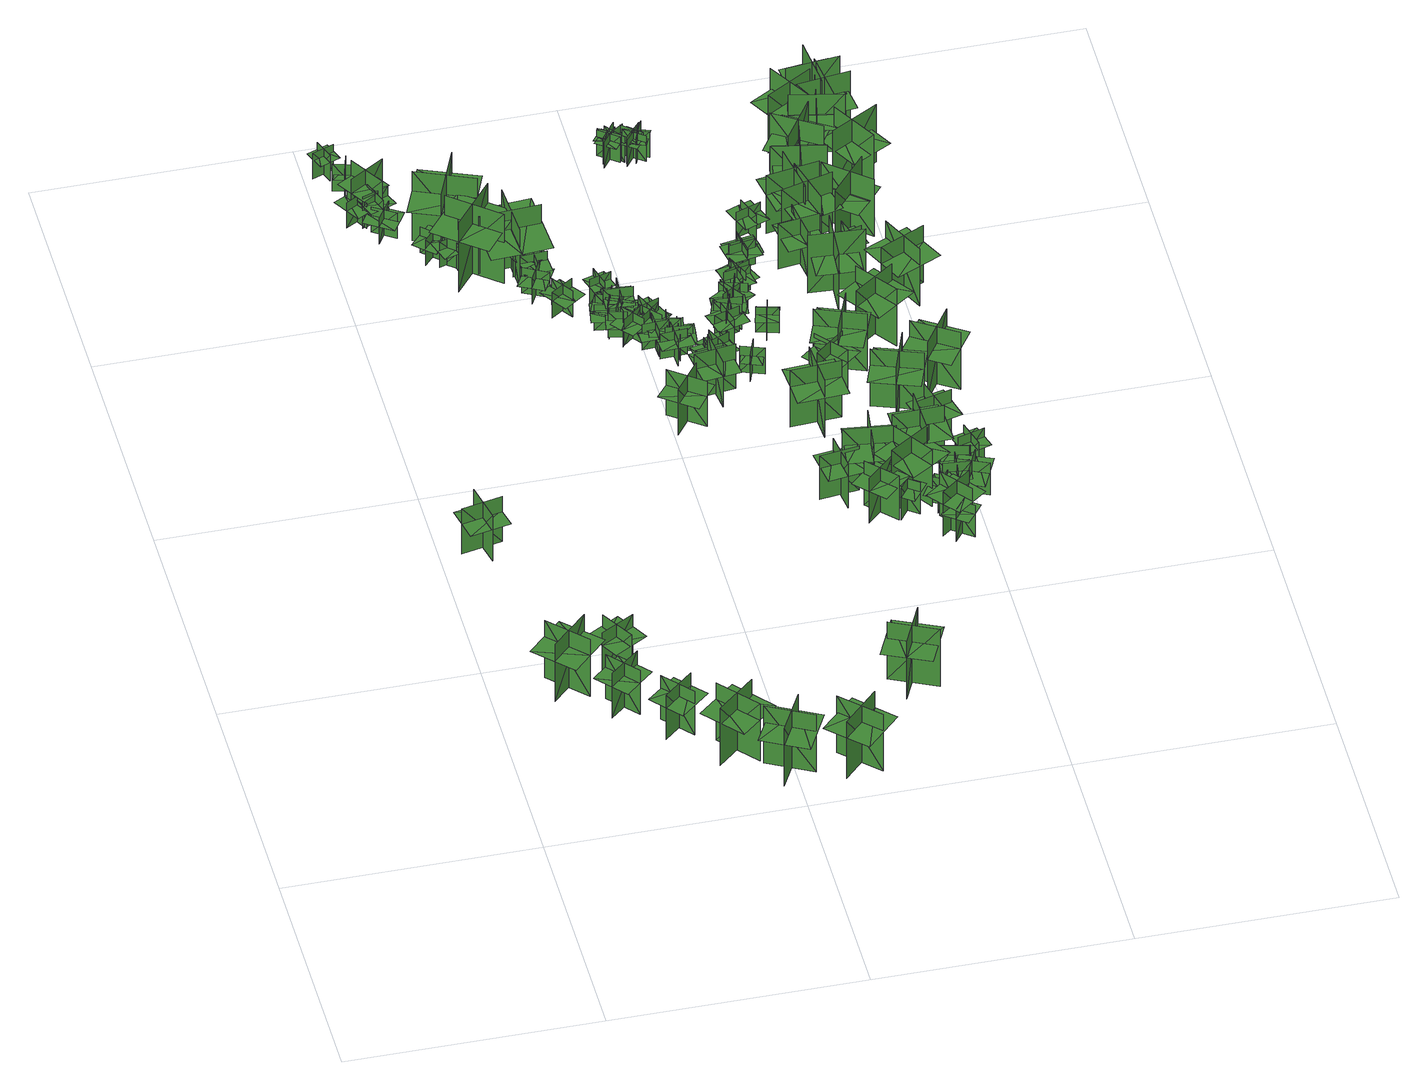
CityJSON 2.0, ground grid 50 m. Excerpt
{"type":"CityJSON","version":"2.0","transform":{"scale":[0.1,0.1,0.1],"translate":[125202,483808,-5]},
"CityObjects":{
"tree1":{"type":"SolitaryVegetationObject","geometry":[{"type":"MultiSurface","lod":"1","boundaries":[[[0,1,2]],[[0,2,3]],[[4,5,6]],[[4,6,7]],[[8,9,10]],[[8,10,11]],[[8,11,12]],[[8,12,13]]]}]},
"tree2":{"type":"SolitaryVegetationObject","geometry":[{"type":"MultiSurface","lod":"1","boundaries":[[[14,15,16]],[[14,16,17]],[[18,19,20]],[[18,20,21]],[[22,23,24]],[[22,24,25]],[[22,23,26]],[[22,26,27]]]}]},
"tree3":{"type":"SolitaryVegetationObject","geometry":[{"type":"MultiSurface","lod":"1","boundaries":[[[28,29,30]],[[28,30,31]],[[32,33,34]],[[32,34,35]],[[36,37,38]],[[36,38,39]],[[36,39,40]],[[36,40,41]]]}]},
"tree4":{"type":"SolitaryVegetationObject","geometry":[{"type":"MultiSurface","lod":"1","boundaries":[[[42,43,44]],[[42,44,45]],[[46,47,48]],[[46,48,49]],[[50,51,52]],[[50,52,53]],[[50,53,54]],[[50,54,55]]]}]},
"tree5":{"type":"SolitaryVegetationObject","geometry":[{"type":"MultiSurface","lod":"1","boundaries":[[[56,57,58]],[[56,58,59]],[[60,61,62]],[[60,62,63]],[[64,65,66]],[[64,66,67]],[[64,67,68]],[[64,68,69]]]}]},
"tree6":{"type":"SolitaryVegetationObject","geometry":[{"type":"MultiSurface","lod":"1","boundaries":[[[70,71,72]],[[70,72,73]],[[74,75,76]],[[74,76,77]],[[78,79,80]],[[78,80,81]],[[78,81,82]],[[78,82,83]]]}]},
"tree7":{"type":"SolitaryVegetationObject","geometry":[{"type":"MultiSurface","lod":"1","boundaries":[[[84,85,86]],[[84,86,87]],[[88,89,90]],[[88,90,91]],[[92,93,94]],[[92,94,95]],[[92,95,96]],[[92,96,97]]]}]},
"tree8":{"type":"SolitaryVegetationObject","geometry":[{"type":"MultiSurface","lod":"1","boundaries":[[[98,99,100]],[[98,100,101]],[[102,103,104]],[[102,104,105]],[[106,107,108]],[[106,108,109]],[[106,109,110]],[[106,110,111]]]}]},
"tree9":{"type":"SolitaryVegetationObject","geometry":[{"type":"MultiSurface","lod":"1","boundaries":[[[112,113,114]],[[112,114,115]],[[116,117,118]],[[116,118,119]],[[120,121,122]],[[120,122,123]],[[120,123,124]],[[120,124,125]]]}]},
"tree10":{"type":"SolitaryVegetationObject","geometry":[{"type":"MultiSurface","lod":"1","boundaries":[[[126,127,128]],[[126,128,129]],[[130,131,132]],[[130,132,133]],[[134,135,136]],[[134,136,137]],[[134,137,138]],[[134,138,139]]]}]},
"tree11":{"type":"SolitaryVegetationObject","geometry":[{"type":"MultiSurface","lod":"1","boundaries":[[[140,141,142]],[[140,142,143]],[[144,145,146]],[[144,146,147]],[[148,149,150]],[[148,150,151]],[[148,151,152]],[[148,152,153]]]}]},
"tree12":{"type":"SolitaryVegetationObject","geometry":[{"type":"MultiSurface","lod":"1","boundaries":[[[154,155,156]],[[154,156,157]],[[158,159,160]],[[158,160,161]],[[162,163,164]],[[162,164,165]],[[162,165,166]],[[162,166,167]]]}]},
"tree13":{"type":"SolitaryVegetationObject","geometry":[{"type":"MultiSurface","lod":"1","boundaries":[[[168,169,170]],[[168,170,171]],[[172,173,174]],[[172,174,175]],[[176,177,178]],[[176,178,179]],[[176,179,180]],[[176,180,181]]]}]},
"tree14":{"type":"SolitaryVegetationObject","geometry":[{"type":"MultiSurface","lod":"1","boundaries":[[[182,183,184]],[[182,184,185]],[[186,187,188]],[[186,188,189]],[[190,191,192]],[[190,192,193]],[[190,193,194]],[[190,194,195]]]}]},
"tree15":{"type":"SolitaryVegetationObject","geometry":[{"type":"MultiSurface","lod":"1","boundaries":[[[196,197,198]],[[196,198,199]],[[200,201,202]],[[200,202,203]],[[204,205,206]],[[204,206,207]],[[204,207,208]],[[204,208,209]]]}]},
"tree16":{"type":"SolitaryVegetationObject","geometry":[{"type":"MultiSurface","lod":"1","boundaries":[[[210,211,212]],[[210,212,213]],[[214,215,216]],[[214,216,217]],[[218,219,220]],[[218,220,221]],[[218,221,222]],[[218,222,223]]]}]},
"tree17":{"type":"SolitaryVegetationObject","geometry":[{"type":"MultiSurface","lod":"1","boundaries":[[[224,225,226]],[[224,226,227]],[[228,229,230]],[[228,230,231]],[[232,233,234]],[[232,234,235]],[[232,235,236]],[[232,236,237]]]}]},
"tree18":{"type":"SolitaryVegetationObject","geometry":[{"type":"MultiSurface","lod":"1","boundaries":[[[238,239,240]],[[238,240,241]],[[242,243,244]],[[242,244,245]],[[246,247,248]],[[246,248,249]],[[246,249,250]],[[246,250,251]]]}]},
"tree19":{"type":"SolitaryVegetationObject","geometry":[{"type":"MultiSurface","lod":"1","boundaries":[[[252,253,254]],[[252,254,255]],[[256,257,258]],[[256,258,259]],[[260,261,262]],[[260,262,263]],[[260,263,264]],[[260,264,265]]]}]},
"tree20":{"type":"SolitaryVegetationObject","geometry":[{"type":"MultiSurface","lod":"1","boundaries":[[[266,267,268]],[[266,268,269]],[[270,271,272]],[[270,272,273]],[[274,275,276]],[[274,276,277]],[[274,277,278]],[[274,278,279]]]}]},
"tree21":{"type":"SolitaryVegetationObject","geometry":[{"type":"MultiSurface","lod":"1","boundaries":[[[280,281,282]],[[280,282,283]],[[284,285,286]],[[284,286,287]],[[288,289,290]],[[288,290,291]],[[288,291,292]],[[288,292,293]]]}]},
"tree22":{"type":"SolitaryVegetationObject","geometry":[{"type":"MultiSurface","lod":"1","boundaries":[[[294,295,296]],[[294,296,297]],[[298,299,300]],[[298,300,301]],[[302,303,304]],[[302,304,305]],[[302,305,306]],[[302,306,307]]]}]},
"tree23":{"type":"SolitaryVegetationObject","geometry":[{"type":"MultiSurface","lod":"1","boundaries":[[[308,309,310]],[[308,310,311]],[[312,313,314]],[[312,314,315]],[[316,317,318]],[[316,318,319]],[[316,319,320]],[[316,320,321]]]}]},
"tree24":{"type":"SolitaryVegetationObject","geometry":[{"type":"MultiSurface","lod":"1","boundaries":[[[322,323,324]],[[322,324,325]],[[326,327,328]],[[326,328,329]],[[330,331,332]],[[330,332,333]],[[330,333,334]],[[330,334,335]]]}]},
"tree25":{"type":"SolitaryVegetationObject","geometry":[{"type":"MultiSurface","lod":"1","boundaries":[[[336,337,338]],[[336,338,339]],[[340,341,342]],[[340,342,343]],[[344,345,346]],[[344,346,347]],[[344,345,348]],[[344,348,349]]]}]},
"tree26":{"type":"SolitaryVegetationObject","geometry":[{"type":"MultiSurface","lod":"1","boundaries":[[[350,351,352]],[[350,352,353]],[[354,355,356]],[[354,356,357]],[[358,359,360]],[[358,360,361]],[[358,361,362]],[[358,362,363]]]}]},
"tree27":{"type":"SolitaryVegetationObject","geometry":[{"type":"MultiSurface","lod":"1","boundaries":[[[364,365,366]],[[364,366,367]],[[368,369,370]],[[368,370,371]],[[372,373,374]],[[372,374,375]],[[372,375,376]],[[372,376,377]]]}]},
"tree28":{"type":"SolitaryVegetationObject","geometry":[{"type":"MultiSurface","lod":"1","boundaries":[[[378,379,380]],[[378,380,381]],[[382,383,384]],[[382,384,385]],[[386,387,388]],[[386,388,389]],[[386,389,390]],[[386,390,391]]]}]},
"tree29":{"type":"SolitaryVegetationObject","geometry":[{"type":"MultiSurface","lod":"1","boundaries":[[[392,393,394]],[[392,394,395]],[[396,397,398]],[[396,398,399]],[[400,401,402]],[[400,402,403]],[[400,403,404]],[[400,404,405]]]}]},
"tree30":{"type":"SolitaryVegetationObject","geometry":[{"type":"MultiSurface","lod":"1","boundaries":[[[406,407,408]],[[406,408,409]],[[410,411,412]],[[410,412,413]],[[414,415,416]],[[414,416,417]],[[414,417,418]],[[414,418,419]]]}]},
"tree31":{"type":"SolitaryVegetationObject","geometry":[{"type":"MultiSurface","lod":"1","boundaries":[[[420,421,422]],[[420,422,423]],[[424,425,426]],[[424,426,427]],[[428,429,430]],[[428,430,431]],[[428,431,432]],[[428,432,433]]]}]},
"tree32":{"type":"SolitaryVegetationObject","geometry":[{"type":"MultiSurface","lod":"1","boundaries":[[[434,435,436]],[[434,436,437]],[[438,439,440]],[[438,440,441]],[[442,443,444]],[[442,444,445]],[[442,445,446]],[[442,446,447]]]}]},
"tree33":{"type":"SolitaryVegetationObject","geometry":[{"type":"MultiSurface","lod":"1","boundaries":[[[448,449,450]],[[448,450,451]],[[452,453,454]],[[452,454,455]],[[456,457,458]],[[456,458,459]],[[456,459,460]],[[456,460,461]]]}]},
"tree34":{"type":"SolitaryVegetationObject","geometry":[{"type":"MultiSurface","lod":"1","boundaries":[[[462,463,464]],[[462,464,465]],[[466,467,468]],[[466,468,469]],[[470,471,472]],[[470,472,473]],[[470,473,474]],[[470,474,475]]]}]},
"tree35":{"type":"SolitaryVegetationObject","geometry":[{"type":"MultiSurface","lod":"1","boundaries":[[[476,477,478]],[[476,478,479]],[[480,481,482]],[[480,482,483]],[[484,485,486]],[[484,486,487]],[[484,487,488]],[[484,488,489]]]}]},
"tree36":{"type":"SolitaryVegetationObject","geometry":[{"type":"MultiSurface","lod":"1","boundaries":[[[490,491,492]],[[490,492,493]],[[494,495,496]],[[494,496,497]],[[498,499,500]],[[498,500,501]],[[498,501,502]],[[498,502,503]]]}]},
"tree37":{"type":"SolitaryVegetationObject","geometry":[{"type":"MultiSurface","lod":"1","boundaries":[[[504,505,506]],[[504,506,507]],[[508,509,510]],[[508,510,511]],[[512,513,514]],[[512,514,515]],[[512,515,516]],[[512,516,517]]]}]},
"tree38":{"type":"SolitaryVegetationObject","geometry":[{"type":"MultiSurface","lod":"1","boundaries":[[[518,519,520]],[[518,520,521]],[[522,523,524]],[[522,524,525]],[[526,527,528]],[[526,528,529]],[[526,527,530]],[[526,530,531]]]}]},
"tree39":{"type":"SolitaryVegetationObject","geometry":[{"type":"MultiSurface","lod":"1","boundaries":[[[532,533,534]],[[532,534,535]],[[536,537,538]],[[536,538,539]],[[540,541,542]],[[540,542,543]],[[540,543,544]],[[540,544,545]]]}]},
"tree40":{"type":"SolitaryVegetationObject","geometry":[{"type":"MultiSurface","lod":"1","boundaries":[[[546,547,548]],[[546,548,549]],[[550,551,552]],[[550,552,553]],[[554,555,556]],[[554,556,557]],[[554,557,558]],[[554,558,559]]]}]},
"tree41":{"type":"SolitaryVegetationObject","geometry":[{"type":"MultiSurface","lod":"1","boundaries":[[[560,561,562]],[[560,562,563]],[[564,565,566]],[[564,566,567]],[[568,569,570]],[[568,570,571]],[[568,571,572]],[[568,572,573]]]}]},
"tree42":{"type":"SolitaryVegetationObject","geometry":[{"type":"MultiSurface","lod":"1","boundaries":[[[574,575,576]],[[574,576,577]],[[578,579,580]],[[578,580,581]],[[582,583,584]],[[582,584,585]],[[582,585,586]],[[582,586,587]]]}]},
"tree43":{"type":"SolitaryVegetationObject","geometry":[{"type":"MultiSurface","lod":"1","boundaries":[[[588,589,590]],[[588,590,591]],[[592,593,594]],[[592,594,595]],[[596,597,598]],[[596,598,599]],[[596,597,600]],[[596,600,601]]]}]},
"tree44":{"type":"SolitaryVegetationObject","geometry":[{"type":"MultiSurface","lod":"1","boundaries":[[[602,603,604]],[[602,604,605]],[[606,607,608]],[[606,608,609]],[[610,611,612]],[[610,612,613]],[[610,613,614]],[[610,614,615]]]}]},
"tree45":{"type":"SolitaryVegetationObject","geometry":[{"type":"MultiSurface","lod":"1","boundaries":[[[616,617,618]],[[616,618,619]],[[620,621,622]],[[620,622,623]],[[624,625,626]],[[624,626,627]],[[624,627,628]],[[624,628,629]]]}]},
"tree46":{"type":"SolitaryVegetationObject","geometry":[{"type":"MultiSurface","lod":"1","boundaries":[[[630,631,632]],[[630,632,633]],[[634,635,636]],[[634,636,637]],[[638,639,640]],[[638,640,641]],[[638,641,642]],[[638,642,643]]]}]},
"tree47":{"type":"SolitaryVegetationObject","geometry":[{"type":"MultiSurface","lod":"1","boundaries":[[[644,645,646]],[[644,646,647]],[[648,649,650]],[[648,650,651]],[[652,653,654]],[[652,654,655]],[[652,655,656]],[[652,656,657]]]}]},
"tree48":{"type":"SolitaryVegetationObject","geometry":[{"type":"MultiSurface","lod":"1","boundaries":[[[658,659,660]],[[658,660,661]],[[662,663,664]],[[662,664,665]],[[666,667,668]],[[666,668,669]],[[666,669,670]],[[666,670,671]]]}]},
"tree49":{"type":"SolitaryVegetationObject","geometry":[{"type":"MultiSurface","lod":"1","boundaries":[[[672,673,674]],[[672,674,675]],[[676,677,678]],[[676,678,679]],[[680,681,682]],[[680,682,683]],[[680,683,684]],[[680,684,685]]]}]},
"tree50":{"type":"SolitaryVegetationObject","geometry":[{"type":"MultiSurface","lod":"1","boundaries":[[[686,687,688]],[[686,688,689]],[[690,691,692]],[[690,692,693]],[[694,695,696]],[[694,696,697]],[[694,697,698]],[[694,698,699]]]}]},
"tree51":{"type":"SolitaryVegetationObject","geometry":[{"type":"MultiSurface","lod":"1","boundaries":[[[700,701,702]],[[700,702,703]],[[704,705,706]],[[704,706,707]],[[708,709,710]],[[708,710,711]],[[708,711,712]],[[708,712,682]]]}]},
"tree52":{"type":"SolitaryVegetationObject","geometry":[{"type":"MultiSurface","lod":"1","boundaries":[[[713,714,715]],[[713,715,716]],[[717,718,719]],[[717,719,720]],[[721,722,723]],[[721,723,724]],[[721,724,725]],[[721,725,726]]]}]},
"tree53":{"type":"SolitaryVegetationObject","geometry":[{"type":"MultiSurface","lod":"1","boundaries":[[[727,728,729]],[[727,729,730]],[[731,732,733]],[[731,733,734]],[[735,736,737]],[[735,737,738]],[[735,739,740]],[[735,740,736]]]}]},
"tree54":{"type":"SolitaryVegetationObject","geometry":[{"type":"MultiSurface","lod":"1","boundaries":[[[741,742,743]],[[741,743,744]],[[745,746,747]],[[745,747,748]],[[749,750,751]],[[749,751,752]],[[749,753,754]],[[749,754,750]]]}]},
"tree55":{"type":"SolitaryVegetationObject","geometry":[{"type":"MultiSurface","lod":"1","boundaries":[[[755,756,757]],[[755,757,758]],[[759,760,761]],[[759,761,762]],[[763,764,765]],[[763,765,766]],[[763,766,767]],[[763,767,768]]]}]},
"tree56":{"type":"SolitaryVegetationObject","geometry":[{"type":"MultiSurface","lod":"1","boundaries":[[[769,770,771]],[[769,771,772]],[[773,774,775]],[[773,775,776]],[[777,778,779]],[[777,779,780]],[[777,780,781]],[[777,781,782]]]}]},
"tree57":{"type":"SolitaryVegetationObject","geometry":[{"type":"MultiSurface","lod":"1","boundaries":[[[783,784,785]],[[783,785,786]],[[787,788,789]],[[787,789,790]],[[791,792,793]],[[791,793,794]],[[791,795,796]],[[791,796,792]]]}]},
"tree58":{"type":"SolitaryVegetationObject","geometry":[{"type":"MultiSurface","lod":"1","boundaries":[[[797,798,799]],[[797,799,800]],[[801,802,803]],[[801,803,804]],[[805,806,807]],[[805,807,808]],[[805,808,809]],[[805,809,810]]]}]},
"tree59":{"type":"SolitaryVegetationObject","geometry":[{"type":"MultiSurface","lod":"1","boundaries":[[[811,812,813]],[[811,813,814]],[[815,816,817]],[[815,817,818]],[[819,820,821]],[[819,821,822]],[[819,822,823]],[[819,823,824]]]}]},
"tree60":{"type":"SolitaryVegetationObject","geometry":[{"type":"MultiSurface","lod":"1","boundaries":[[[825,826,827]],[[825,827,828]],[[829,830,831]],[[829,831,832]],[[833,834,835]],[[833,835,836]],[[833,836,837]],[[833,837,838]]]}]},
"tree61":{"type":"SolitaryVegetationObject","geometry":[{"type":"MultiSurface","lod":"1","boundaries":[[[839,840,841]],[[839,841,842]],[[843,844,845]],[[843,845,846]],[[847,848,849]],[[847,849,850]],[[847,850,851]],[[847,851,852]]]}]},
"tree62":{"type":"SolitaryVegetationObject","geometry":[{"type":"MultiSurface","lod":"1","boundaries":[[[853,854,855]],[[853,855,856]],[[857,858,859]],[[857,859,860]],[[861,862,863]],[[861,863,864]],[[861,864,865]],[[861,865,866]]]}]},
"tree63":{"type":"SolitaryVegetationObject","geometry":[{"type":"MultiSurface","lod":"1","boundaries":[[[867,868,869]],[[867,869,870]],[[871,872,873]],[[871,873,874]],[[875,876,877]],[[875,877,878]],[[875,878,879]],[[875,879,880]]]}]},
"tree64":{"type":"SolitaryVegetationObject","geometry":[{"type":"MultiSurface","lod":"1","boundaries":[[[881,882,883]],[[881,883,884]],[[885,886,887]],[[885,887,888]],[[889,890,891]],[[889,891,892]],[[889,893,894]],[[889,894,890]]]}]},
"tree65":{"type":"SolitaryVegetationObject","geometry":[{"type":"MultiSurface","lod":"1","boundaries":[[[895,896,897]],[[895,897,898]],[[899,900,901]],[[899,901,902]],[[903,904,905]],[[903,905,906]],[[903,907,908]],[[903,908,904]]]}]},
"tree66":{"type":"SolitaryVegetationObject","geometry":[{"type":"MultiSurface","lod":"1","boundaries":[[[909,910,911]],[[909,911,912]],[[913,914,915]],[[913,915,916]],[[917,918,919]],[[917,919,920]],[[917,921,922]],[[917,922,918]]]}]},
"tree67":{"type":"SolitaryVegetationObject","geometry":[{"type":"MultiSurface","lod":"1","boundaries":[[[923,924,925]],[[923,925,926]],[[927,928,929]],[[927,929,930]],[[931,932,933]],[[931,933,934]],[[931,934,935]],[[931,935,936]]]}]},
"tree68":{"type":"SolitaryVegetationObject","geometry":[{"type":"MultiSurface","lod":"1","boundaries":[[[937,938,939]],[[937,939,940]],[[941,942,943]],[[941,943,944]],[[945,946,947]],[[945,947,948]],[[945,948,949]],[[945,949,950]]]}]},
"tree69":{"type":"SolitaryVegetationObject","geometry":[{"type":"MultiSurface","lod":"1","boundaries":[[[951,952,953]],[[951,953,954]],[[955,956,957]],[[955,957,958]],[[959,960,961]],[[959,961,962]],[[959,962,963]],[[959,963,964]]]}]},
"tree70":{"type":"SolitaryVegetationObject","geometry":[{"type":"MultiSurface","lod":"1","boundaries":[[[965,966,967]],[[965,967,968]],[[969,970,971]],[[969,971,972]],[[973,974,975]],[[973,975,976]],[[973,976,977]],[[973,977,978]]]}]},
"tree71":{"type":"SolitaryVegetationObject","geometry":[{"type":"MultiSurface","lod":"1","boundaries":[[[979,980,981]],[[979,981,982]],[[983,984,985]],[[983,985,986]],[[987,988,989]],[[987,989,990]],[[987,990,991]],[[987,991,992]]]}]},
"tree72":{"type":"SolitaryVegetationObject","geometry":[{"type":"MultiSurface","lod":"1","boundaries":[[[993,994,995]],[[993,995,996]],[[997,998,999]],[[997,999,1000]],[[1001,1002,1003]],[[1001,1003,1004]],[[1001,1004,1005]],[[1001,1005,1006]]]}]},
"tree73":{"type":"SolitaryVegetationObject","geometry":[{"type":"MultiSurface","lod":"1","boundaries":[[[1007,1008,1009]],[[1007,1009,1010]],[[1011,1012,1013]],[[1011,1013,1014]],[[1015,1016,1017]],[[1015,1017,1018]],[[1015,1018,1019]],[[1015,1019,1020]]]}]},
"tree74":{"type":"SolitaryVegetationObject","geometry":[{"type":"MultiSurface","lod":"1","boundaries":[[[1021,1022,1023]],[[1021,1023,1024]],[[1025,1026,1027]],[[1025,1027,1028]],[[1029,1030,1031]],[[1029,1031,1032]],[[1029,1032,1033]],[[1029,1033,1034]]]}]},
"tree75":{"type":"SolitaryVegetationObject","geometry":[{"type":"MultiSurface","lod":"1","boundaries":[[[1035,1036,1037]],[[1035,1037,1038]],[[1039,1040,1041]],[[1039,1041,1042]],[[1043,1044,1045]],[[1043,1045,1046]],[[1043,1046,1047]],[[1043,1047,1048]]]}]},
"tree76":{"type":"SolitaryVegetationObject","geometry":[{"type":"MultiSurface","lod":"1","boundaries":[[[1049,1050,1051]],[[1049,1051,1052]],[[1053,1054,1055]],[[1053,1055,1056]],[[1057,1058,1059]],[[1057,1059,1060]],[[1057,1060,1061]],[[1057,1061,1062]]]}]},
"tree77":{"type":"SolitaryVegetationObject","geometry":[{"type":"MultiSurface","lod":"1","boundaries":[[[1063,1064,1065]],[[1063,1065,1066]],[[1067,1068,1069]],[[1067,1069,1070]],[[1071,1072,1073]],[[1071,1073,1074]],[[1071,1074,1075]],[[1071,1075,1076]]]}]},
"tree78":{"type":"SolitaryVegetationObject","geometry":[{"type":"MultiSurface","lod":"1","boundaries":[[[1077,1078,1079]],[[1077,1079,1080]],[[1081,1082,1083]],[[1081,1083,1084]],[[1085,1086,1087]],[[1085,1087,1088]],[[1085,1086,1089]],[[1085,1089,1090]]]}]},
"tree79":{"type":"SolitaryVegetationObject","geometry":[{"type":"MultiSurface","lod":"1","boundaries":[[[1091,1092,1093]],[[1091,1093,1094]],[[1095,1096,1097]],[[1095,1097,1098]],[[1099,1100,1101]],[[1099,1101,1102]],[[1099,1102,1103]],[[1099,1103,1104]]]}]},
"tree80":{"type":"SolitaryVegetationObject","geometry":[{"type":"MultiSurface","lod":"1","boundaries":[[[1105,1106,1107]],[[1105,1107,1108]],[[1109,1110,1111]],[[1109,1111,1112]],[[1113,1114,1115]],[[1113,1115,1116]],[[1113,1117,1118]],[[1113,1118,1114]]]}]},
"tree81":{"type":"SolitaryVegetationObject","geometry":[{"type":"MultiSurface","lod":"1","boundaries":[[[1119,1120,1121]],[[1119,1121,1122]],[[1123,1124,1125]],[[1123,1125,1126]],[[1127,1128,1129]],[[1127,1129,1130]],[[1127,1130,1131]],[[1127,1131,1132]]]}]},
"tree82":{"type":"SolitaryVegetationObject","geometry":[{"type":"MultiSurface","lod":"1","boundaries":[[[1133,1134,1135]],[[1133,1135,1136]],[[1137,1138,1139]],[[1137,1139,1140]],[[1141,1142,1143]],[[1141,1143,1144]],[[1141,1142,1145]],[[1141,1145,1146]]]}]},
"tree83":{"type":"SolitaryVegetationObject","geometry":[{"type":"MultiSurface","lod":"1","boundaries":[[[1147,1148,1149]],[[1147,1149,1150]],[[1151,1152,1153]],[[1151,1153,1154]],[[1155,1156,1157]],[[1155,1157,1158]],[[1155,1156,1159]],[[1155,1159,1160]]]}]},
"tree84":{"type":"SolitaryVegetationObject","geometry":[{"type":"MultiSurface","lod":"1","boundaries":[[[1161,1162,1163]],[[1161,1163,1164]],[[1165,1166,1167]],[[1165,1167,1168]],[[1169,1170,1171]],[[1169,1171,1172]],[[1169,1172,1173]],[[1169,1173,1174]]]}]},
"tree85":{"type":"SolitaryVegetationObject","geometry":[{"type":"MultiSurface","lod":"1","boundaries":[[[1175,1176,1177]],[[1175,1177,1178]],[[1179,1180,1181]],[[1179,1181,1182]],[[1183,1184,1185]],[[1183,1185,1186]],[[1183,1184,1187]],[[1183,1187,1188]]]}]},
"tree86":{"type":"SolitaryVegetationObject","geometry":[{"type":"MultiSurface","lod":"1","boundaries":[[[1189,1190,1191]],[[1189,1191,1192]],[[1193,1194,1195]],[[1193,1195,1196]],[[1197,1198,1199]],[[1197,1199,1200]],[[1197,1200,1201]],[[1197,1201,1202]]]}]},
"tree87":{"type":"SolitaryVegetationObject","geometry":[{"type":"MultiSurface","lod":"1","boundaries":[[[1203,1204,1205]],[[1203,1205,1206]],[[1207,1208,1209]],[[1207,1209,1210]],[[1211,1212,1213]],[[1211,1213,1214]],[[1211,1212,1215]],[[1211,1215,1216]]]}]},
"tree88":{"type":"SolitaryVegetationObject","geometry":[{"type":"MultiSurface","lod":"1","boundaries":[[[1217,1218,1219]],[[1217,1219,1220]],[[1221,1222,1223]],[[1221,1223,1224]],[[1225,1226,1227]],[[1225,1227,1228]],[[1225,1229,1230]],[[1225,1230,1226]]]}]},
"tree89":{"type":"SolitaryVegetationObject","geometry":[{"type":"MultiSurface","lod":"1","boundaries":[[[1231,1232,1233]],[[1231,1233,1234]],[[1235,1236,1237]],[[1235,1237,1238]],[[1239,1240,1241]],[[1239,1241,1242]],[[1239,1240,1243]],[[1239,1243,1244]]]}]},
"tree90":{"type":"SolitaryVegetationObject","geometry":[{"type":"MultiSurface","lod":"1","boundaries":[[[1245,1246,1247]],[[1245,1247,1248]],[[1249,1250,1251]],[[1249,1251,1252]],[[1253,1254,1255]],[[1253,1255,1256]],[[1253,1254,1257]],[[1253,1257,1258]]]}]},
"tree91":{"type":"SolitaryVegetationObject","geometry":[{"type":"MultiSurface","lod":"1","boundaries":[[[1259,1260,1261]],[[1259,1261,1262]],[[1263,1264,1265]],[[1263,1265,1266]],[[1267,1268,1269]],[[1267,1269,1270]],[[1267,1271,1272]],[[1267,1272,1268]]]}]},
"tree92":{"type":"SolitaryVegetationObject","geometry":[{"type":"MultiSurface","lod":"1","boundaries":[[[1273,1274,1275]],[[1273,1275,1276]],[[1277,1278,1279]],[[1277,1279,1280]],[[1281,1282,1283]],[[1281,1283,1284]],[[1281,1282,1285]],[[1281,1285,1286]]]}]},
"tree93":{"type":"SolitaryVegetationObject","geometry":[{"type":"MultiSurface","lod":"1","boundaries":[[[1287,1288,1289]],[[1287,1289,1290]],[[1291,1292,1293]],[[1291,1293,1294]],[[1295,1296,1297]],[[1295,1297,1298]],[[1295,1296,1299]],[[1295,1299,1300]]]}]}
},
"vertices":[
[111,373,17],[182,443,17],[182,443,156],[111,373,156],[177,372,17],[107,443,17],[107,443,156],[177,372,156],[177,372,117],[213,407,117],[143,478,117],[107,443,117],[72,408,117],[142,337,117],
[118,827,21],[37,810,21],[37,810,131],[118,827,131],[71,857,21],[88,777,21],[88,777,131],[71,857,131],[117,830,94],[37,813,94],[45,772,94],[126,789,94],[30,845,94],[110,862,94],
[202,304,17],[261,355,17],[261,355,125],[202,304,125],[254,301,17],[203,359,17],[203,359,125],[254,301,125],[254,301,94],[283,326,94],[232,384,94],[203,359,94],[174,333,94],[225,275,94],
[223,468,17],[262,401,17],[262,401,125],[223,468,125],[210,419,17],[277,457,17],[277,457,125],[210,419,125],[210,419,95],[229,385,95],[296,424,95],[277,457,95],[257,491,95],[190,452,95],
[339,222,17],[288,280,17],[288,280,124],[339,222,124],[343,273,17],[285,222,17],[285,222,124],[343,273,124],[343,273,94],[318,302,94],[259,252,94],[285,222,94],[310,193,94],[369,244,94],
[440,195,16],[365,130,16],[365,130,155],[440,195,155],[374,201,16],[439,125,16],[439,125,155],[374,201,155],[374,201,116],[336,168,116],[401,92,116],[439,125,116],[477,157,116],[412,233,116],
[533,72,15],[445,119,15],[445,119,154],[533,72,154],[514,136,15],[467,48,15],[467,48,154],[514,136,154],[514,136,115],[470,159,115],[423,71,115],[467,48,115],[511,25,115],[558,113,115],
[44,1758,10],[44,1758,72],[91,1785,72],[91,1785,10],[54,1793,10],[54,1793,72],[80,1748,72],[80,1748,10],[50,1799,52],[27,1786,52],[60,1731,52],[83,1744,52],[106,1758,52],[73,1813,52],
[57,1921,11],[15,1905,11],[15,1905,73],[57,1921,73],[30,1933,11],[45,1892,11],[45,1892,73],[30,1933,73],[30,1933,56],[9,1926,56],[25,1884,56],[45,1892,56],[66,1900,56],[51,1941,56],
[68,1824,5],[110,1754,5],[110,1754,114],[68,1824,114],[56,1773,5],[56,1773,114],[125,1815,114],[125,1815,5],[56,1773,80],[74,1744,80],[129,1778,80],[112,1807,80],[94,1836,80],[38,1802,80],
[89,1853,10],[42,1866,10],[42,1866,75],[89,1853,75],[72,1883,10],[59,1836,10],[59,1836,75],[72,1883,75],[71,1878,50],[51,1883,50],[41,1850,50],[61,1844,50],[81,1839,50],[90,1872,50],
[93,1705,7],[93,1705,69],[122,1749,69],[122,1749,7],[86,1740,7],[86,1740,69],[129,1712,69],[129,1712,7],[79,1745,49],[65,1722,49],[118,1687,49],[133,1709,49],[148,1732,49],[94,1767,49],
[89,1785,8],[108,1734,8],[108,1734,85],[89,1785,85],[73,1752,8],[125,1771,8],[125,1771,85],[73,1752,85],[73,1752,63],[83,1726,63],[135,1745,63],[125,1771,63],[115,1797,63],[64,1778,63],
[654,49,13],[583,119,13],[583,119,151],[654,49,151],[654,115,13],[584,44,13],[584,44,151],[654,115,151],[654,115,112],[619,150,112],[548,79,112],[584,44,112],[619,9,112],[689,80,112],
[162,1667,4],[162,1667,66],[201,1631,66],[201,1631,4],[198,1668,4],[198,1668,66],[163,1630,66],[163,1630,4],[203,1673,46],[184,1692,46],[140,1645,46],[160,1626,46],[179,1608,46],[223,1655,46],
[204,1647,7],[204,1647,69],[219,1596,69],[219,1596,7],[235,1630,7],[235,1630,69],[186,1615,69],[186,1615,7],[243,1632,49],[235,1658,49],[174,1639,49],[182,1613,49],[190,1588,49],[251,1607,49],
[192,1626,4],[238,1738,4],[238,1738,173],[192,1626,173],[267,1656,4],[155,1703,4],[155,1703,173],[267,1656,173],[267,1656,126],[290,1713,126],[178,1759,126],[155,1703,126],[131,1646,126],[244,1600,126],
[197,1622,6],[292,1545,6],[292,1545,175],[197,1622,175],[205,1541,6],[282,1636,6],[282,1636,175],[205,1541,175],[205,1541,128],[253,1503,128],[329,1598,128],[282,1636,128],[234,1674,128],[158,1579,128],
[371,1583,11],[371,1583,151],[251,1576,151],[251,1576,11],[316,1523,11],[316,1523,151],[309,1639,151],[309,1639,11],[317,1505,106],[377,1509,106],[368,1653,106],[308,1649,106],[248,1646,106],[257,1502,106],
[317,1511,7],[317,1511,69],[364,1486,69],[364,1486,7],[352,1521,7],[352,1521,69],[328,1476,69],[328,1476,7],[356,1528,49],[332,1541,49],[302,1484,49],[325,1472,49],[349,1459,49],[379,1515,49],
[358,1573,14],[358,1573,76],[310,1550,76],[310,1550,14],[345,1539,14],[345,1539,76],[323,1586,76],[323,1586,14],[349,1532,55],[373,1544,55],[345,1602,55],[321,1590,55],[297,1579,55],[324,1521,55],
[372,1540,11],[372,1540,73],[319,1537,73],[319,1537,11],[347,1514,11],[347,1514,73],[345,1565,73],[345,1565,11],[348,1506,53],[374,1507,53],[371,1571,53],[345,1570,53],[318,1568,53],[321,1504,53],
[401,1467,0],[401,1467,63],[357,1437,63],[357,1437,0],[394,1432,0],[394,1432,63],[365,1475,63],[365,1475,0],[398,1425,42],[420,1440,42],[384,1493,42],[362,1479,42],[340,1464,42],[376,1410,42],
[721,300,11],[811,257,11],[811,257,150],[721,300,150],[743,237,11],[785,327,11],[785,327,150],[743,237,150],[743,237,111],[788,216,111],[830,306,111],[785,327,111],[740,348,111],[698,258,111],
[561,1061,14],[495,1110,14],[495,1110,124],[561,1061,124],[553,1116,14],[503,1050,14],[503,1050,124],[553,1116,124],[562,1063,87],[497,1112,87],[472,1080,87],[538,1030,87],[517,1139,87],[582,1089,87],
[445,1355,1],[445,1355,63],[453,1408,63],[453,1408,1],[424,1385,1],[424,1385,63],[475,1376,63],[475,1376,1],[417,1386,43],[412,1360,43],[476,1349,43],[480,1376,43],[484,1402,43],[421,1412,43],
[475,1375,5],[475,1375,67],[464,1323,67],[464,1323,5],[494,1345,5],[494,1345,67],[443,1355,67],[443,1355,5],[502,1343,47],[507,1369,47],[444,1382,47],[439,1356,47],[434,1330,47],[496,1317,47],
[466,1422,8],[466,1422,70],[446,1372,70],[446,1372,8],[479,1388,8],[479,1388,70],[431,1407,70],[431,1407,8],[487,1385,49],[497,1410,49],[437,1434,49],[427,1409,49],[417,1384,49],[477,1360,49],
[430,1445,11],[472,1458,11],[472,1458,73],[430,1445,73],[455,1431,11],[443,1473,11],[443,1473,73],[455,1431,73],[455,1431,56],[477,1437,56],[464,1480,56],[443,1473,56],[422,1467,56],[434,1425,56],
[460,1361,6],[460,1361,68],[483,1410,68],[483,1410,6],[448,1395,6],[448,1395,68],[495,1374,68],[495,1374,6],[441,1399,48],[430,1375,48],[488,1347,48],[499,1372,48],[510,1396,48],[452,1423,48],
[502,1318,9],[502,1318,71],[468,1360,71],[468,1360,9],[466,1322,9],[466,1322,71],[506,1355,71],[506,1355,9],[460,1317,51],[477,1297,51],[527,1338,51],[510,1358,51],[493,1379,51],[443,1338,51],
[472,1369,8],[475,1424,8],[475,1424,85],[472,1369,85],[500,1394,8],[444,1397,8],[444,1397,85],[500,1394,85],[500,1394,63],[501,1421,63],[446,1425,63],[444,1397,63],[443,1369,63],[498,1366,63],
[522,1282,5],[522,1282,67],[520,1335,67],[520,1335,5],[496,1307,5],[496,1307,67],[547,1309,67],[547,1309,5],[488,1306,47],[489,1280,47],[553,1283,47],[552,1309,47],[551,1336,47],[487,1333,47],
[536,1321,8],[536,1321,70],[501,1361,70],[501,1361,8],[500,1324,8],[500,1324,70],[539,1358,70],[539,1358,8],[494,1318,50],[512,1298,50],[560,1341,50],[542,1361,50],[524,1381,50],[477,1338,50],
[541,1367,10],[541,1367,72],[491,1347,72],[491,1347,10],[526,1334,10],[526,1334,72],[506,1382,72],[506,1382,10],[529,1327,52],[554,1337,52],[529,1396,52],[505,1386,52],[480,1376,52],[505,1317,52],
[548,1303,4],[548,1303,66],[551,1249,66],[551,1249,4],[574,1278,4],[574,1278,66],[523,1275,66],[523,1275,4],[582,1279,46],[581,1306,46],[516,1301,46],[518,1275,46],[520,1248,46],[584,1252,46],
[538,1284,6],[538,1284,68],[548,1337,68],[548,1337,6],[518,1315,6],[518,1315,68],[569,1305,68],[569,1305,6],[510,1316,48],[505,1290,48],[568,1278,48],[573,1304,48],[578,1330,48],[515,1342,48],
[602,1107,14],[592,1189,14],[592,1189,123],[602,1107,123],[636,1152,14],[555,1141,14],[555,1141,123],[636,1152,123],[605,1108,87],[595,1189,87],[554,1184,87],[564,1103,87],[628,1193,87],[638,1112,87],
[558,1263,3],[558,1263,65],[564,1316,65],[564,1316,3],[536,1291,3],[536,1291,65],[587,1286,65],[587,1286,3],[528,1292,45],[525,1265,45],[589,1259,45],[592,1286,45],[595,1312,45],[531,1319,45],
[626,1214,13],[626,1214,75],[573,1205,75],[573,1205,13],[605,1185,13],[605,1185,75],[596,1236,75],[596,1236,13],[606,1177,55],[632,1182,55],[622,1245,55],[595,1241,55],[569,1236,55],[580,1173,55],
[644,1241,13],[644,1241,75],[595,1220,75],[595,1220,13],[630,1208,13],[630,1208,75],[610,1255,75],[610,1255,13],[633,1201,54],[658,1211,54],[633,1270,54],[608,1260,54],[583,1249,54],[608,1190,54],
[788,808,28],[711,798,28],[711,798,135],[788,808,135],[747,840,28],[757,763,28],[757,763,136],[747,840,135],[747,840,105],[708,835,105],[719,758,105],[757,763,105],[796,768,105],[785,845,105],
[683,1208,15],[667,1164,15],[667,1164,78],[683,1208,78],[654,1194,15],[698,1178,15],[698,1178,78],[654,1194,78],[681,1208,57],[666,1164,57],[688,1156,57],[703,1201,57],[648,1170,57],[663,1215,57],
[786,759,33],[839,703,33],[839,703,141],[786,759,141],[784,708,33],[840,761,33],[840,761,141],[784,708,141],[784,708,110],[810,680,110],[867,733,110],[840,761,110],[814,789,110],[757,736,110],
[649,1328,10],[649,1328,72],[663,1276,72],[663,1276,10],[680,1310,10],[680,1310,72],[630,1295,72],[630,1295,10],[688,1312,52],[680,1337,52],[618,1320,52],[626,1294,52],[633,1268,52],[695,1286,52],
[859,812,28],[760,825,28],[760,825,167],[859,812,167],[818,865,28],[806,766,28],[806,766,167],[818,865,167],[818,865,128],[769,871,128],[757,772,128],[806,766,128],[856,760,128],[868,859,128],
[671,1347,10],[671,1347,72],[653,1297,72],[653,1297,10],[686,1314,10],[686,1314,72],[637,1332,72],[637,1332,10],[693,1312,52],[702,1337,52],[642,1359,52],[633,1333,52],[624,1308,52],[684,1287,52],
[762,973,21],[756,1072,21],[756,1072,159],[762,973,159],[806,1022,21],[707,1016,21],[707,1016,159],[806,1022,159],[806,1022,120],[804,1072,120],[704,1066,120],[707,1016,120],[710,967,120],[809,972,120],
[669,1363,10],[669,1363,72],[665,1310,72],[665,1310,10],[692,1335,10],[692,1335,72],[640,1339,72],[640,1339,10],[700,1335,52],[702,1362,52],[638,1366,52],[636,1339,52],[634,1313,52],[698,1308,52],
[881,713,31],[837,746,31],[837,746,108],[881,713,108],[876,749,31],[843,705,31],[843,705,108],[876,749,108],[876,749,86],[854,766,86],[821,721,86],[843,705,86],[865,688,86],[898,732,86],
[694,1340,10],[694,1340,72],[665,1385,72],[665,1385,10],[659,1348,10],[659,1348,72],[702,1376,72],[702,1376,10],[652,1344,52],[667,1321,52],[721,1356,52],[706,1379,52],[691,1401,52],
[710,1367,11],[710,1367,73],[659,1384,73],[659,1384,11],[678,1351,11],[678,1351,73],[693,1400,73],[693,1400,11],[675,1344,52],[701,1336,52],[720,1397,52],[695,1405,52],[669,1413,52],[650,1352,52],
[538,1846,14],[575,1817,14],[575,1817,76],[538,1846,76],[543,1809,14],[572,1846,14],[572,1846,76],[543,1809,76],[541,1843,60],[575,1817,60],[586,1831,60],[552,1858,60],[529,1828,60],[564,1802,60],
[578,1822,13],[540,1850,13],[540,1850,76],[578,1822,76],[572,1859,13],[544,1821,13],[544,1821,76],[572,1859,76],[575,1824,60],[540,1850,60],[529,1835,60],[564,1809,60],[586,1839,60],[551,1865,60],
[918,800,30],[835,745,30],[835,745,168],[918,800,168],[853,813,30],[908,730,30],[908,730,168],[853,813,168],[853,813,130],[811,786,130],[866,703,130],[908,730,130],[949,758,130],[894,841,130],
[733,1310,15],[722,1268,15],[722,1268,76],[733,1310,76],[708,1296,15],[750,1284,15],[750,1284,76],[708,1296,76],[708,1296,59],[702,1274,59],[745,1263,59],[750,1284,59],[756,1305,59],[714,1317,59],
[583,1815,14],[554,1853,14],[554,1853,76],[583,1815,76],[587,1852,14],[550,1824,14],[550,1824,76],[587,1852,76],[580,1819,60],[554,1853,60],[539,1842,60],[565,1807,60],[595,1830,60],[569,1864,60],
[674,1407,11],[674,1407,73],[727,1418,73],[727,1418,11],[695,1437,11],[695,1437,73],[705,1386,73],[705,1386,11],[693,1445,53],[667,1439,53],[680,1376,53],[706,1382,53],[732,1387,53],[719,1450,53],
[727,1431,11],[727,1431,73],[678,1410,73],[678,1410,11],[713,1398,11],[713,1398,73],[693,1445,73],[693,1445,11],[716,1390,53],[741,1401,53],[715,1460,53],[691,1449,53],[666,1439,53],[691,1380,53],
[928,624,30],[962,668,30],[962,668,107],[928,624,107],[965,628,30],[921,662,30],[921,662,107],[965,628,107],[965,628,86],[982,650,86],[938,684,86],[921,662,86],[904,640,86],[948,606,86],
[962,641,30],[915,702,30],[915,702,138],[962,641,138],[969,692,30],[908,644,30],[908,644,138],[969,692,138],[969,692,108],[946,722,108],[884,675,108],[908,644,108],[932,614,108],[993,661,108],
[834,1138,19],[775,1089,19],[775,1089,126],[834,1138,126],[783,1143,19],[832,1084,19],[832,1084,126],[783,1143,126],[783,1143,96],[753,1118,96],[803,1059,96],[832,1084,96],[862,1109,96],[812,1168,96],
[950,714,32],[950,714,94],[904,743,94],[904,743,32],[914,707,32],[914,707,94],[942,751,94],[942,751,32],[910,700,74],[933,686,74],[967,740,74],[944,755,74],[922,769,74],[887,715,74],
[585,1803,14],[614,1840,14],[614,1840,77],[585,1803,77],[622,1808,14],[584,1837,14],[584,1837,77],[622,1808,77],[587,1806,60],[614,1840,60],[599,1852,60],[572,1818,60],[602,1795,60],[628,1829,60],
[583,1849,14],[619,1818,14],[619,1818,77],[583,1849,77],[586,1811,14],[617,1847,14],[617,1847,77],[586,1811,77],[586,1846,61],[619,1818,61],[631,1832,61],[598,1860,61],[574,1832,61],[606,1804,61],
[622,1850,14],[603,1807,14],[603,1807,77],[622,1850,77],[587,1836,14],[631,1817,14],[631,1817,77],[587,1836,77],[620,1846,61],[603,1807,61],[620,1799,61],[638,1839,61],[603,1854,61],[586,1814,61],
[958,844,31],[859,842,31],[859,842,169],[958,844,169],[910,890,31],[913,790,31],[913,790,169],[910,890,169],[910,890,131],[861,889,131],[863,789,131],[913,790,131],[963,792,131],[960,891,131],
[730,1455,12],[730,1455,74],[721,1507,74],[721,1507,12],[701,1476,12],[701,1476,74],[752,1485,74],[752,1485,12],[693,1475,54],[698,1448,54],[761,1459,54],[756,1486,54],[752,1512,54],[689,1501,54],
[723,1513,12],[723,1513,74],[732,1460,74],[732,1460,12],[752,1491,12],[752,1491,74],[701,1483,74],[701,1483,12],[760,1492,54],[755,1519,54],[692,1508,54],[696,1482,54],[701,1455,54],[764,1466,54],
[821,1114,17],[857,1207,17],[857,1207,156],[821,1114,156],[882,1141,17],[789,1177,17],[789,1177,156],[882,1141,156],[882,1141,117],[900,1187,117],[807,1223,117],[789,1177,117],[771,1130,117],[864,1094,117],
[933,754,33],[988,748,33],[988,748,109],[933,754,109],[956,725,33],[962,780,33],[962,780,109],[956,725,109],[956,725,88],[983,722,88],[989,777,88],[962,780,88],[934,783,88],[928,728,88],
[993,794,30],[939,806,30],[939,806,107],[993,794,107],[974,825,30],[962,771,30],[962,771,107],[974,825,107],[974,825,85],[947,831,85],[935,777,85],[962,771,85],[989,765,85],[1001,819,85],
[958,761,33],[958,761,111],[1018,733,111],[1018,733,33],[1000,776,33],[1000,776,111],[973,717,111],[973,717,33],[1004,785,86],[974,799,86],[941,726,86],[971,712,86],[1001,698,86],[1035,771,86],
[896,968,30],[930,1061,30],[930,1061,169],[896,968,169],[956,996,30],[862,1030,30],[862,1030,169],[956,996,169],[956,996,130],[973,1042,130],[879,1076,130],[862,1030,130],[845,983,130],[939,949,130],
[988,915,34],[913,895,34],[913,895,142],[988,915,142],[943,941,34],[963,866,34],[963,866,142],[943,941,142],[943,941,112],[906,931,112],[925,856,112],[963,866,112],[1000,876,112],[981,951,112],
[736,1568,8],[736,1568,70],[786,1587,70],[786,1587,8],[752,1601,8],[752,1601,70],[770,1553,70],[770,1553,8],[749,1609,50],[724,1599,50],[747,1539,50],[772,1549,50],[797,1558,50],[774,1618,50],
[997,854,29],[1012,800,29],[1012,800,106],[997,854,106],[979,822,29],[1032,837,29],[1032,837,106],[979,822,106],[979,822,85],[986,795,85],[1039,810,85],[1032,837,85],[1024,863,85],[971,848,85],
[838,1427,13],[826,1508,13],[826,1508,123],[838,1427,123],[871,1471,13],[790,1460,13],[790,1460,123],[871,1471,123],[841,1427,86],[829,1508,86],[788,1502,86],[800,1421,86],[862,1513,86],[874,1432,86],
[958,1266,17],[877,1208,17],[877,1208,156],[958,1266,156],[893,1277,17],[951,1196,17],[951,1196,156],[893,1277,156],[893,1277,117],[852,1248,117],[910,1167,117],[951,1196,117],[991,1225,117],[934,1306,117],
[878,1427,14],[871,1319,14],[871,1319,154],[878,1427,154],[827,1382,14],[827,1382,154],[935,1375,154],[935,1375,14],[881,1420,100],[875,1325,100],[919,1323,100],[925,1417,100],[836,1423,100],[830,1328,100],
[969,1023,30],[1024,1106,30],[1024,1106,169],[969,1023,169],[1034,1036,30],[951,1091,30],[951,1091,169],[1034,1036,169],[1034,1036,130],[1062,1077,130],[979,1133,130],[951,1091,130],[923,1050,130],[1006,994,130],
[896,1584,10],[792,1566,10],[792,1566,151],[896,1584,151],[837,1625,10],[855,1521,10],[855,1521,151],[837,1625,151],[896,1587,104],[791,1570,104],[800,1517,104],[904,1535,104],[784,1612,104],[889,1629,104],
[876,1483,12],[849,1585,12],[849,1585,153],[876,1483,153],[912,1545,12],[810,1518,12],[810,1518,153],[912,1545,153],[880,1484,106],[853,1586,106],[801,1573,106],[828,1470,106],[894,1597,106],[921,1495,106],
[929,1423,15],[912,1476,15],[912,1476,92],[929,1423,92],[946,1456,15],[893,1439,15],[893,1439,92],[946,1456,92],[946,1456,70],[938,1482,70],[885,1466,70],[893,1439,70],[902,1413,70],[954,1430,70],
[862,1584,10],[882,1687,10],[882,1687,151],[862,1584,151],[921,1624,10],[818,1644,10],[818,1644,151],[921,1624,151],[865,1583,104],[885,1687,104],[833,1697,104],[813,1593,104],[927,1679,104],[907,1575,104],
[1018,1296,17],[975,1386,17],[975,1386,156],[1018,1296,156],[1040,1358,17],[950,1316,17],[950,1316,156],[1040,1358,156],[1040,1358,117],[1019,1403,117],[929,1361,117],[950,1316,117],[972,1271,117],[1062,1313,117],
[857,1663,9],[915,1751,9],[915,1751,150],[857,1663,150],[927,1678,9],[839,1736,9],[839,1736,150],[927,1678,150],[859,1661,102],[918,1750,102],[873,1779,102],[815,1690,102],[953,1726,102],[895,1638,102],
[982,1508,13],[899,1578,13],[899,1578,153],[982,1508,153],[975,1576,13],[975,1576,153],[905,1493,153],[905,1493,13],[974,1510,99],[901,1571,99],[873,1537,99],[945,1476,99],[1003,1544,99],[931,1605,99],
[939,1841,7],[848,1787,7],[848,1787,148],[939,1841,148],[869,1859,7],[923,1768,7],[923,1768,148],[869,1859,148],[937,1844,101],[846,1790,101],[873,1744,101],[964,1799,101],[824,1827,101],[915,1881,101],
[883,1775,11],[986,1754,11],[986,1754,152],[883,1775,152],[923,1715,11],[944,1819,11],[944,1819,152],[923,1715,152],[882,1772,104],[986,1751,104],[996,1803,104],[893,1823,104],[977,1709,104],[874,1730,104],
[958,1726,10],[1011,1632,10],[1011,1632,150],[958,1726,150],[940,1661,10],[940,1661,150],[1035,1714,150],[1035,1714,10],[965,1722,97],[1011,1640,97],[1050,1661,97],[1004,1744,97],[925,1700,97],[971,1618,97],
[966,1758,11],[953,1863,11],[953,1863,151],[966,1758,151],[1010,1815,11],[905,1802,11],[905,1802,151],[1010,1815,151],[969,1759,104],[956,1864,104],[904,1857,104],[917,1752,104],[999,1869,104],[1012,1764,104],
[941,1905,11],[952,1800,11],[952,1800,152],[941,1905,152],[896,1849,11],[1001,1860,11],[1001,1860,152],[896,1849,152],[938,1905,105],[949,1800,105],[1001,1805,105],[990,1910,105],[906,1795,105],[895,1900,105]
]}
